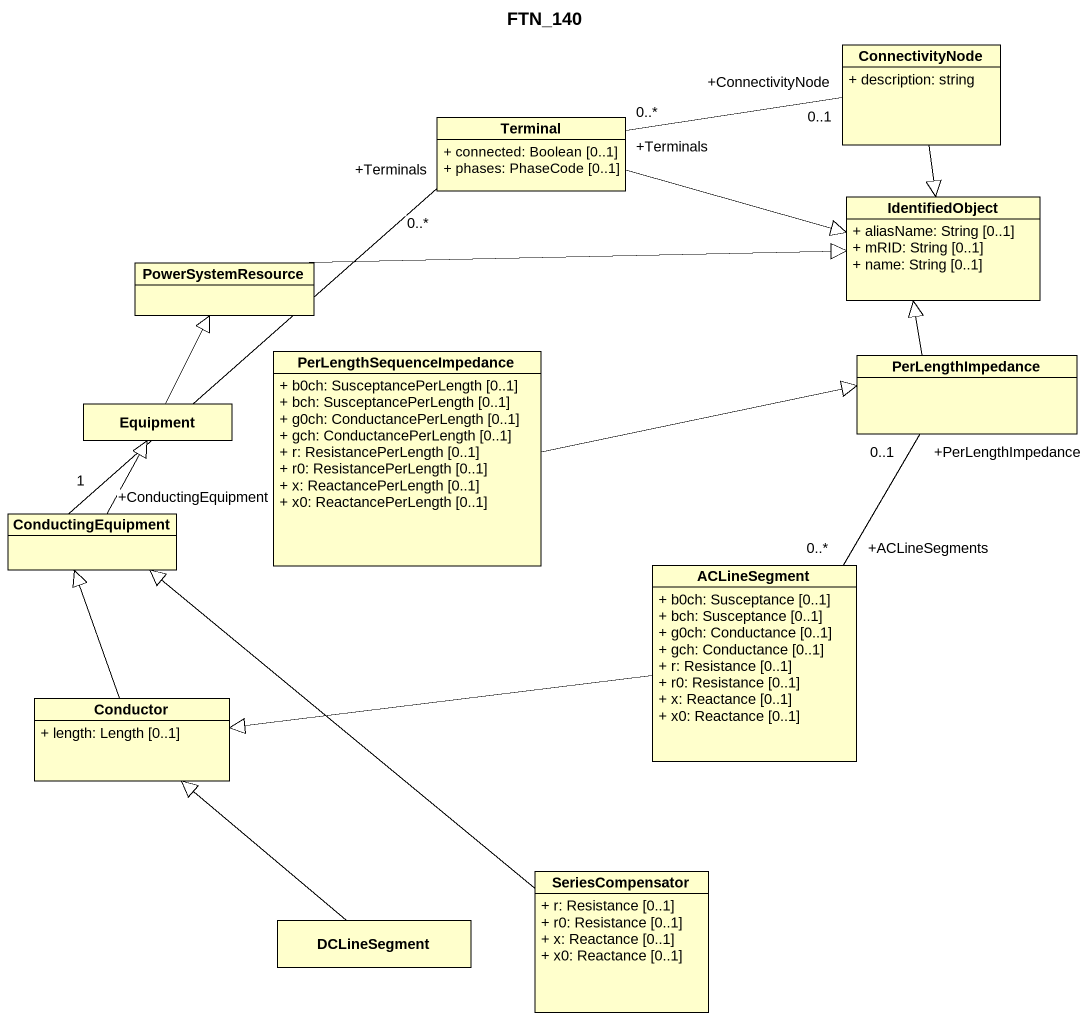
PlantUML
@startuml
title FTN_140
hide circle
hide empty members
skinparam classAttributeIconSize 0
class ConnectivityNode {
  + description: string
}
class Terminal {
  + connected: Boolean [0..1]
  + phases: PhaseCode [0..1]
}
class IdentifiedObject {
  + aliasName: String [0..1]
  + mRID: String [0..1]
  + name: String [0..1]
}
class PowerSystemResource
class PerLengthSequenceImpedance {
  + b0ch: SusceptancePerLength [0..1]
  + bch: SusceptancePerLength [0..1]
  + g0ch: ConductancePerLength [0..1]
  + gch: ConductancePerLength [0..1]
  + r: ResistancePerLength [0..1]
  + r0: ResistancePerLength [0..1]
  + x: ReactancePerLength [0..1]
  + x0: ReactancePerLength [0..1]
}
class PerLengthImpedance
class Equipment
class ConductingEquipment
class ACLineSegment {
  + b0ch: Susceptance [0..1]
  + bch: Susceptance [0..1]
  + g0ch: Conductance [0..1]
  + gch: Conductance [0..1]
  + r: Resistance [0..1]
  + r0: Resistance [0..1]
  + x: Reactance [0..1]
  + x0: Reactance [0..1]
}
class Conductor {
  + length: Length [0..1]
}
class SeriesCompensator {
  + r: Resistance [0..1]
  + r0: Resistance [0..1]
  + x: Reactance [0..1]
  + x0: Reactance [0..1]
}
class DCLineSegment
ConnectivityNode --|> IdentifiedObject
Terminal "+Terminals\n0..*" -right- "+ConnectivityNode\n0..1" ConnectivityNode
Terminal -right-|> IdentifiedObject
Terminal "+Terminals\n0..*" -- "+ConductingEquipment\n1" ConductingEquipment
PowerSystemResource -right-|> IdentifiedObject
PerLengthSequenceImpedance -right-|> PerLengthImpedance
PerLengthImpedance -up-|> IdentifiedObject
PerLengthImpedance "+PerLengthImpedance\n0..1" -- "+ACLineSegments\n0..*" ACLineSegment
Equipment -up-|> PowerSystemResource
ConductingEquipment -up-|> Equipment
ACLineSegment -left-|> Conductor
Conductor -up-|> ConductingEquipment
SeriesCompensator -up-|> ConductingEquipment
DCLineSegment -up-|> Conductor
@enduml
